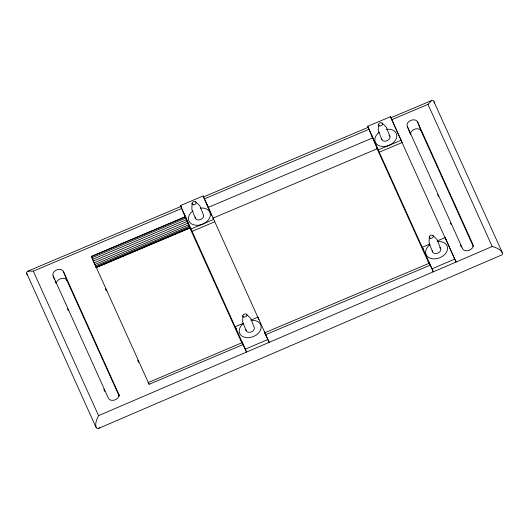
<?xml version="1.0" encoding="UTF-8"?>
<svg xmlns="http://www.w3.org/2000/svg" width="529" height="529" viewBox="0 0 529 529"><rect width="100%" height="100%" fill="white"/><g stroke="black" fill="none" stroke-linecap="round" stroke-linejoin="round"><path stroke-width="0.79" d="M192.08 203.354L191.848 209.332L195.38 218.345M242.851 315.734L242.619 321.711L246.157 330.724M378.493 124.553L378.261 130.537L381.799 139.55M429.27 236.932L429.039 242.91L432.57 251.93M502.385 252.796C500.328 249.166 496.057 247.526 492.215 246.507L98.579 415.649C96.747 419.371 94.334 424.337 96.622 428.311L98.526 428.43L502.133 254.786L502.385 252.796L433.476 100.689L431.571 100.563L390.514 117.907M437.08 240.999L445.187 237.574L456.058 262.04L391.744 119.693L428.001 104.372L431.571 100.563M98.526 428.43L99.69 427.637M181.427 206.264L27.845 271.159L26.45 272.686L96.027 427.406M251.103 320.025L257.914 317.149L269.129 342.362L264.725 332.787L429.303 263.23L433.271 271.827L432.087 268.805L454.874 259.018M148.206 382.566L242.156 342.647L246.501 352.089L245.357 349.173L267.985 339.453M212.625 218.292L377.203 148.748L367.715 126.325L390.561 116.671L402.113 142.552L379.267 152.2L423.246 249.543L422.334 247.228L429.707 244.114M95.98 267.714L189.971 227.999L180.482 205.569L203.169 195.981L258.846 319.523L257.914 317.149M203.48 196.947L368.462 127.225M27.845 271.159L33.301 271.159L181.626 208.486M210.139 211.97L204.313 198.897L368.898 129.347M185.329 216.692L91.338 256.406L149.112 384.272L243.102 344.558L241.958 341.641M91.418 256.585L185.408 216.87M180.482 205.569L185.917 218.001L91.934 257.722L92.628 259.316L186.618 219.595M92.628 259.316L93.375 261.062L187.365 221.347M188.78 224.759L94.79 264.48L94.116 262.827L188.106 223.112M95.352 265.889L189.342 226.167M95.756 266.94L189.746 227.225M96.543 267.052L99.571 265.77M101.085 265.128L103.36 264.169M104.881 263.528L107.156 262.569M108.67 261.928L110.945 260.962M113.973 259.686L115.487 259.045M117.762 258.079L126.1 254.561M131.41 252.32L132.924 251.678M137.474 249.754L139.749 248.795M141.263 248.154L143.538 247.188M145.052 246.554L147.327 245.588M148.841 244.947L151.115 243.988M152.63 243.347L157.179 241.429M158.693 240.788L160.968 239.822M162.482 239.181L164.757 238.222M166.278 237.581L168.546 236.622M170.067 235.98L172.342 235.021M175.37 233.739L182.194 230.856M183.708 230.214L185.983 229.255M95.974 267.568L189.964 227.847M243.545 323.219L235.22 326.737L236.159 329.117L191.068 229.017L213.749 219.403M379.267 152.2L378.361 149.886L401.207 140.231M192.001 231.391L214.688 221.783M382.057 123.052L386.302 127.139L389.833 136.151M432.834 235.431L437.073 239.518L440.604 248.531M195.644 201.847L199.883 205.933L203.42 214.946A4.364 3.141 -21.4 0 1 199.889 219.786A4.364 3.141 -21.4 0 1 195.194 217.121M246.415 314.226L250.66 318.313L254.191 327.325A4.364 3.141 -21.4 0 1 250.66 332.166A4.364 3.141 -21.4 0 1 245.965 329.494M148.166 382.368L149.112 384.272M26.615 273.777L27.356 275.001M189.971 227.999L189.382 226.842M376.734 147.869L376.35 147.036L429.012 263.594M428.001 104.372L492.215 246.507M417.546 121.901L472.88 244.372A5.588 4.027 -21.4 0 1 469.395 250.217A5.588 4.027 -21.4 0 1 462.597 248.716L407.264 126.246A5.588 4.027 -21.4 0 1 410.749 120.407A5.588 4.027 -21.4 0 1 417.546 121.901L421.051 130.848L473.329 246.554M437.582 194.546L438.601 196.801M450.483 223.099L451.164 224.6M460.329 244.887L461.348 247.142M367.715 126.325L378.361 149.886M422.334 247.228L432.087 268.805M191.068 229.017L184.185 213.776M235.22 326.737L245.357 349.173M189.177 226.392L241.846 342.977M105.383 288.675L106.402 290.93M137.666 360.13L138.684 362.385M54.573 279.543L53.112 275.814A5.588 4.027 -21.4 0 1 56.596 269.969A5.588 4.027 -21.4 0 1 63.401 271.463L119.316 395.428M63.401 271.463L66.905 280.416L119.184 396.122M53.112 275.814L108.445 398.284A5.588 4.027 -21.4 0 0 115.243 399.779A5.588 4.027 -21.4 0 0 118.727 393.933M67.487 308.804L68.162 310.311M103.803 389.199L104.821 391.453M33.301 271.159L98.579 415.649M93.375 261.062L94.116 262.827M210.826 213.623L211.66 215.66M264.526 331.782L265.664 334.698L430.249 265.141L429.065 262.119M207.024 204.505L208.162 207.421L372.747 137.871L371.563 134.849M203.169 195.981L204.313 198.897M407.264 126.246L410.478 134.445M445.187 237.574L446.092 239.888M390.561 116.671L391.453 118.939M55.161 281.031L56.034 283.273M434.078 101.601L434.382 103.003M410.524 133.625A5.588 4.027 -21.4 0 1 415.285 128.997A5.588 4.027 -21.4 0 1 421.051 130.848M56.378 283.194A5.588 4.027 -21.4 0 1 61.139 278.565A5.588 4.027 -21.4 0 1 66.905 280.416M389.033 135.186A4.364 3.141 -21.4 0 1 387.109 140.714A4.364 3.141 -21.4 0 1 381.607 138.32M200.319 208.069A11.347 8.173 -21.4 0 1 209.636 217.908A11.347 8.173 -21.4 0 1 192.721 224.514A11.347 8.173 -21.4 0 1 192.926 210.952M251.09 320.448A11.347 8.173 -21.4 0 1 260.407 330.288A11.347 8.173 -21.4 0 1 243.492 336.894A11.347 8.173 -21.4 0 1 243.697 323.331M437.509 241.647A11.347 8.173 -21.4 0 1 446.82 251.493A11.347 8.173 -21.4 0 1 429.905 258.099A11.347 8.173 -21.4 0 1 430.11 244.537M386.177 129.34A11.347 8.173 -21.4 0 1 396.181 138.823A11.347 8.173 -21.4 0 1 379.28 145.779A11.347 8.173 -21.4 0 1 379.339 132.157M439.804 247.565A4.364 3.141 -21.4 0 1 437.88 253.093A4.364 3.141 -21.4 0 1 432.378 250.7M192.953 204.611A2.096 1.508 -21.4 0 0 196.12 202.898A2.096 1.508 -21.4 0 0 193.23 201.866A2.096 1.508 -21.4 0 0 192.953 204.611M243.724 316.99A2.096 1.508 -21.4 0 0 246.891 315.277A2.096 1.508 -21.4 0 0 244.008 314.246A2.096 1.508 -21.4 0 0 243.724 316.99M430.137 238.195A2.096 1.508 -21.4 0 0 433.304 236.483A2.096 1.508 -21.4 0 0 430.421 235.451A2.096 1.508 -21.4 0 0 430.137 238.195M379.366 125.816A2.096 1.508 -21.4 0 0 382.533 124.103A2.096 1.508 -21.4 0 0 379.65 123.072A2.096 1.508 -21.4 0 0 379.366 125.816"/></g></svg>
